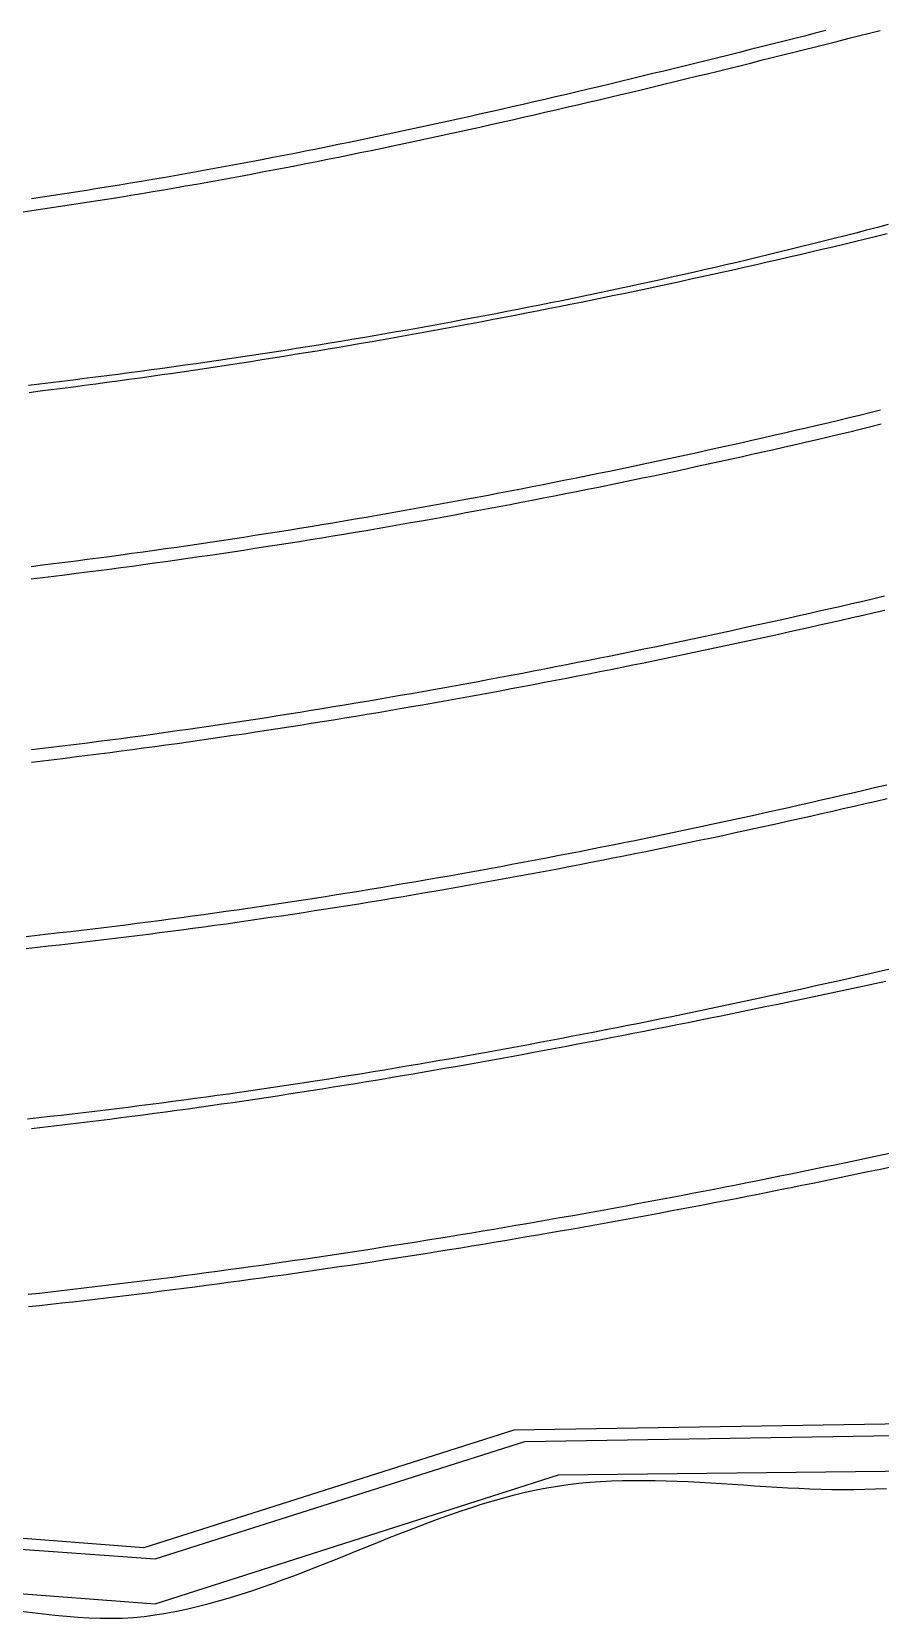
# Model space of a CAD drawing. Header units: metres. Extents: x 37 to 1169, y 29 to 746.
# Drawn here: x 717 to 792.7, y 130 to 271.6 of the extents above; entities that cross this region are included whole.
import ezdxf

# ---------------------------------------------------------------- set-up
doc = ezdxf.new("R2010")
doc.units = ezdxf.units.M

msp = doc.modelspace()

# ---------------------------------------------------------------- linework, layer by layer
for p, q in [((783.043, 270.4466), (782.0784, 270.2045)), ((784.0075, 270.6892), (783.043, 270.4466)), ((784.972, 270.9324), (784.0075, 270.6892)), ((785.9365, 271.1761), (784.972, 270.9324)), ((786.901, 271.4203), (785.9365, 271.1761)), ((787.8655, 271.665), (786.901, 271.4203)), ((786.9145, 270.2186), (787.8789, 270.4616)), ((787.8789, 270.4616), (788.8432, 270.7051)), ((788.8432, 270.7051), (789.8075, 270.9491)), ((789.8075, 270.9491), (790.7719, 271.1934)), ((790.7719, 271.1934), (791.7362, 271.4382)), ((791.7362, 271.4382), (792.7006, 271.6833)), ((777.2544, 269.0039), (776.2894, 268.7658)), ((778.2194, 269.2426), (777.2544, 269.0039)), ((779.1842, 269.4821), (778.2194, 269.2426)), ((780.149, 269.7223), (779.1842, 269.4821)), ((781.1137, 269.9631), (780.149, 269.7223)), ((782.0784, 270.2045), (781.1137, 269.9631)), ((781.1281, 268.772), (782.0926, 269.0116)), ((782.0926, 269.0116), (783.057, 269.2518)), ((783.057, 269.2518), (784.0215, 269.4927)), ((784.0215, 269.4927), (784.9858, 269.7341)), ((784.9858, 269.7341), (785.9502, 269.9761)), ((785.9502, 269.9761), (786.9145, 270.2186)), ((771.4628, 267.5875), (770.4971, 267.3544)), ((772.4284, 267.8215), (771.4628, 267.5875)), ((773.3938, 268.0564), (772.4284, 267.8215)), ((774.3591, 268.292), (773.3938, 268.0564)), ((775.3243, 268.5285), (774.3591, 268.292)), ((776.2894, 268.7658), (775.3243, 268.5285)), ((775.3397, 267.3488), (776.3046, 267.5841)), ((776.3046, 267.5841), (777.2695, 267.8202)), ((777.2695, 267.8202), (778.2342, 268.0571)), ((778.2342, 268.0571), (779.1989, 268.2947)), ((779.1989, 268.2947), (780.1635, 268.533)), ((780.1635, 268.533), (781.1281, 268.772)), ((765.6666, 266.2033), (764.7, 265.9761)), ((766.633, 266.4315), (765.6666, 266.2033)), ((767.5993, 266.6608), (766.633, 266.4315)), ((768.5654, 266.891), (767.5993, 266.6608)), ((769.5313, 267.1223), (768.5654, 266.891)), ((770.4971, 267.3544), (769.5313, 267.1223)), ((769.5478, 265.9547), (770.5134, 266.1848)), ((770.5134, 266.1848), (771.4789, 266.4158)), ((771.4789, 266.4158), (772.4443, 266.6478)), ((772.4443, 266.6478), (773.4095, 266.8806)), ((773.4095, 266.8806), (774.3747, 267.1143)), ((774.3747, 267.1143), (775.3397, 267.3488)), ((759.8641, 264.8566), (758.8963, 264.6363)), ((760.8317, 265.0782), (759.8641, 264.8566)), ((761.799, 265.301), (760.8317, 265.0782)), ((762.7662, 265.5249), (761.799, 265.301)), ((763.7332, 265.7499), (762.7662, 265.5249)), ((764.7, 265.9761), (763.7332, 265.7499)), ((763.7508, 264.595), (764.7173, 264.819)), ((764.7173, 264.819), (765.6838, 265.0441)), ((765.6838, 265.0441), (766.65, 265.2702)), ((766.65, 265.2702), (767.6161, 265.4973)), ((767.6161, 265.4973), (768.582, 265.7255)), ((768.582, 265.7255), (769.5478, 265.9547)), ((753.0847, 263.3407), (752.1152, 263.1295)), ((754.0539, 263.5533), (753.0847, 263.3407)), ((755.0229, 263.7673), (754.0539, 263.5533)), ((755.9916, 263.9826), (755.0229, 263.7673)), ((756.9601, 264.1992), (755.9916, 263.9826)), ((757.9283, 264.4171), (756.9601, 264.1992)), ((756.9789, 263.0596), (757.947, 263.2753)), ((758.8963, 264.6363), (757.9283, 264.4171)), ((757.947, 263.2753), (758.9148, 263.4922)), ((758.9148, 263.4922), (759.8824, 263.7104)), ((759.8824, 263.7104), (760.8498, 263.9298)), ((760.8498, 263.9298), (761.817, 264.1504)), ((761.817, 264.1504), (762.784, 264.3721)), ((762.784, 264.3721), (763.7508, 264.595)), ((746.2923, 261.8927), (745.3207, 261.6919)), ((747.2635, 262.0951), (746.2923, 261.8927)), ((748.2344, 262.299), (747.2635, 262.0951)), ((749.205, 262.5044), (748.2344, 262.299)), ((750.1754, 262.7113), (749.205, 262.5044)), ((751.1454, 262.9197), (750.1754, 262.7113)), ((752.1152, 263.1295), (751.1454, 262.9197)), ((751.1653, 261.7934), (752.1349, 262.001)), ((752.1349, 262.001), (753.1042, 262.21)), ((753.1042, 262.21), (754.0733, 262.4204)), ((754.0733, 262.4204), (755.0421, 262.6321)), ((755.0421, 262.6321), (756.0106, 262.8452)), ((756.0106, 262.8452), (756.9789, 263.0596)), ((739.4844, 260.5215), (738.5105, 260.3324)), ((740.458, 260.7123), (739.4844, 260.5215)), ((741.4312, 260.9049), (740.458, 260.7123)), ((742.4041, 261.0992), (741.4312, 260.9049)), ((743.3767, 261.2951), (742.4041, 261.0992)), ((744.3489, 261.4927), (743.3767, 261.2951)), ((745.3207, 261.6919), (744.3489, 261.4927)), ((744.3698, 260.3821), (745.3415, 260.5791)), ((745.3415, 260.5791), (746.3129, 260.7776)), ((746.3129, 260.7776), (747.284, 260.9778)), ((747.284, 260.9778), (748.2548, 261.1794)), ((748.2548, 261.1794), (749.2252, 261.3826)), ((749.2252, 261.3826), (750.1954, 261.5873)), ((750.1954, 261.5873), (751.1653, 261.7934)), ((731.682, 259.0599), (730.7048, 258.8858)), ((732.6587, 259.2361), (731.682, 259.0599)), ((733.635, 259.4141), (732.6587, 259.2361)), ((734.6109, 259.594), (733.635, 259.4141)), ((735.5864, 259.7759), (734.6109, 259.594)), ((736.5614, 259.9596), (735.5864, 259.7759)), ((737.5361, 260.1451), (736.5614, 259.9596)), ((736.5832, 258.8667), (737.5578, 259.05)), ((738.5105, 260.3324), (737.5361, 260.1451)), ((737.5578, 259.05), (738.5321, 259.2351)), ((738.5321, 259.2351), (739.5059, 259.422)), ((739.5059, 259.422), (740.4794, 259.6107)), ((740.4794, 259.6107), (741.4525, 259.801)), ((741.4525, 259.801), (742.4253, 259.993)), ((742.4253, 259.993), (743.3977, 260.1868)), ((743.3977, 260.1868), (744.3698, 260.3821)), ((723.8525, 257.7238), (722.8717, 257.5662)), ((724.8328, 257.8835), (723.8525, 257.7238)), ((725.8126, 258.0453), (724.8328, 257.8835)), ((726.792, 258.2093), (725.8126, 258.0453)), ((727.7709, 258.3753), (726.792, 258.2093)), ((728.7493, 258.5435), (727.7709, 258.3753)), ((729.7273, 258.7136), (728.7493, 258.5435)), ((728.7715, 257.4678), (729.7495, 257.6359)), ((730.7048, 258.8858), (729.7273, 258.7136)), ((729.7495, 257.6359), (730.727, 257.8059)), ((730.727, 257.8059), (731.7041, 257.9779)), ((731.7041, 257.9779), (732.6807, 258.1519)), ((732.6807, 258.1519), (733.657, 258.3278)), ((733.657, 258.3278), (734.6328, 258.5056)), ((734.6328, 258.5056), (735.6082, 258.6852)), ((735.6082, 258.6852), (736.5832, 258.8667)), ((717.9605, 256.8119), (716.9767, 256.6679)), ((718.9437, 256.9582), (717.9605, 256.8119)), ((719.9265, 257.1068), (718.9437, 256.9582)), ((720.9087, 257.2577), (719.9265, 257.1068)), ((719.9485, 256.0494), (720.9308, 256.1984)), ((721.8905, 257.4109), (720.9087, 257.2577)), ((720.9308, 256.1984), (721.9126, 256.3495)), ((722.8717, 257.5662), (721.8905, 257.4109)), ((721.9126, 256.3495), (722.8939, 256.5029)), ((722.8939, 256.5029), (723.8747, 256.6584)), ((723.8747, 256.6584), (724.855, 256.8161)), ((724.855, 256.8161), (725.8349, 256.9759)), ((725.8349, 256.9759), (726.8142, 257.1378)), ((726.8142, 257.1378), (727.7931, 257.3018)), ((727.7931, 257.3018), (728.7715, 257.4678)), ((716.0141, 255.4765), (716.9985, 255.6163)), ((716.9985, 255.6163), (717.9824, 255.7584)), ((717.9824, 255.7584), (718.9657, 255.9028)), ((718.9657, 255.9028), (719.9485, 256.0494)), ((789.5694, 253.3582), (788.607, 253.1131)), ((790.531, 253.6051), (789.5694, 253.3582)), ((791.4917, 253.8538), (790.531, 253.6051)), ((792.4516, 254.1044), (791.4917, 253.8538)), ((792.3604, 253.314), (793.3317, 253.5502)), ((793.4105, 254.3567), (792.4516, 254.1044)), ((784.7489, 252.1508), (783.7824, 251.9147)), ((785.7147, 252.3887), (784.7489, 252.1508)), ((785.5527, 251.698), (786.5261, 251.9248)), ((786.6796, 252.6283), (785.7147, 252.3887)), ((786.5261, 251.9248), (787.4992, 252.153)), ((787.6437, 252.8698), (786.6796, 252.6283)), ((787.4992, 252.153), (788.4721, 252.3825)), ((788.607, 253.1131), (787.6437, 252.8698)), ((788.4721, 252.3825), (789.4446, 252.6134)), ((789.4446, 252.6134), (790.4168, 252.8456)), ((790.4168, 252.8456), (791.3887, 253.0791)), ((791.3887, 253.0791), (792.3604, 253.314)), ((777.9667, 250.5361), (776.9948, 250.3127)), ((778.9379, 250.7614), (777.9667, 250.5361)), ((779.9083, 250.9885), (778.9379, 250.7614)), ((779.706, 250.3655), (780.6812, 250.5841)), ((780.878, 251.2173), (779.9083, 250.9885)), ((780.6812, 250.5841), (781.6561, 250.8042)), ((781.8469, 251.448), (780.878, 251.2173)), ((781.6561, 250.8042), (782.6307, 251.0256)), ((782.815, 251.6805), (781.8469, 251.448)), ((782.6307, 251.0256), (783.605, 251.2484)), ((783.7824, 251.9147), (782.815, 251.6805)), ((783.605, 251.2484), (784.579, 251.4725)), ((784.579, 251.4725), (785.5527, 251.698)), ((772.1245, 249.2221), (771.1484, 249.0094)), ((773.1, 249.4367), (772.1245, 249.2221)), ((774.0747, 249.653), (773.1, 249.4367)), ((773.849, 249.0824), (774.8259, 249.2927)), ((775.0488, 249.8711), (774.0747, 249.653)), ((774.8259, 249.2927), (775.8025, 249.5045)), ((776.0222, 250.091), (775.0488, 249.8711)), ((775.8025, 249.5045), (776.7788, 249.7177)), ((776.9948, 250.3127), (776.0222, 250.091)), ((776.7788, 249.7177), (777.7548, 249.9322)), ((777.7548, 249.9322), (778.7305, 250.1482)), ((778.7305, 250.1482), (779.706, 250.3655)), ((765.2779, 247.7703), (764.2973, 247.57)), ((766.2579, 247.9724), (765.2779, 247.7703)), ((767.2373, 248.1762), (766.2579, 247.9724)), ((767.0032, 247.6489), (767.982, 247.8495)), ((768.216, 248.3818), (767.2373, 248.1762)), ((767.982, 247.8495), (768.9605, 248.0514)), ((769.1941, 248.5892), (768.216, 248.3818)), ((768.9605, 248.0514), (769.9388, 248.2548)), ((770.1716, 248.7984), (769.1941, 248.5892)), ((769.9388, 248.2548), (770.9167, 248.4596)), ((771.1484, 249.0094), (770.1716, 248.7984)), ((770.9167, 248.4596), (771.8944, 248.6658)), ((771.8944, 248.6658), (772.8719, 248.8734)), ((772.8719, 248.8734), (773.849, 249.0824)), ((758.4013, 246.4055), (757.4167, 246.2176)), ((759.3854, 246.5951), (758.4013, 246.4055)), ((759.1633, 246.0962), (760.1442, 246.2852)), ((760.3689, 246.7866), (759.3854, 246.5951)), ((760.1442, 246.2852), (761.1249, 246.4757)), ((761.3519, 246.9798), (760.3689, 246.7866)), ((761.1249, 246.4757), (762.1053, 246.6677)), ((762.3343, 247.1748), (761.3519, 246.9798)), ((762.1053, 246.6677), (763.0854, 246.8611)), ((763.3161, 247.3715), (762.3343, 247.1748)), ((763.0854, 246.8611), (764.0652, 247.0559)), ((764.2973, 247.57), (763.3161, 247.3715)), ((764.0652, 247.0559), (765.0448, 247.2521)), ((765.0448, 247.2521), (766.0242, 247.4498)), ((766.0242, 247.4498), (767.0032, 247.6489)), ((750.5099, 244.9515), (749.5213, 244.7777)), ((751.4981, 245.1271), (750.5099, 244.9515)), ((752.4858, 245.3045), (751.4981, 245.1271)), ((752.2899, 244.8137), (753.2726, 244.9925)), ((753.473, 245.4836), (752.4858, 245.3045)), ((753.2726, 244.9925), (754.255, 245.1728)), ((754.4597, 245.6644), (753.473, 245.4836)), ((754.255, 245.1728), (755.2372, 245.3545)), ((755.4459, 245.847), (754.4597, 245.6644)), ((755.2372, 245.3545), (756.2191, 245.5377)), ((756.4316, 246.0314), (755.4459, 245.847)), ((756.2191, 245.5377), (757.2008, 245.7224)), ((757.4167, 246.2176), (756.4316, 246.0314)), ((757.2008, 245.7224), (758.1822, 245.9086)), ((758.1822, 245.9086), (759.1633, 246.0962)), ((741.5967, 243.45), (740.6043, 243.2919)), ((742.5887, 243.6099), (741.5967, 243.45)), ((743.5803, 243.7715), (742.5887, 243.6099)), ((743.4349, 243.2714), (744.4198, 243.4368)), ((744.5715, 243.9348), (743.5803, 243.7715)), ((744.4198, 243.4368), (745.4044, 243.6037)), ((745.5623, 244.0999), (744.5715, 243.9348)), ((745.4044, 243.6037), (746.3888, 243.772)), ((746.5527, 244.2667), (745.5623, 244.0999)), ((746.3888, 243.772), (747.3729, 243.9419)), ((747.5427, 244.4353), (746.5527, 244.2667)), ((747.3729, 243.9419), (748.3568, 244.1133)), ((748.5322, 244.6056), (747.5427, 244.4353)), ((748.3568, 244.1133), (749.3404, 244.2862)), ((749.5213, 244.7777), (748.5322, 244.6056)), ((749.3404, 244.2862), (750.3239, 244.4605)), ((750.3239, 244.4605), (751.307, 244.6364)), ((751.307, 244.6364), (752.2899, 244.8137)), ((732.6526, 242.0895), (731.6572, 241.947)), ((733.6477, 242.2337), (732.6526, 242.0895)), ((734.6425, 242.3797), (733.6477, 242.2337)), ((735.6369, 242.5274), (734.6425, 242.3797)), ((735.5478, 242.0034), (736.5345, 242.1565)), ((736.6311, 242.6768), (735.6369, 242.5274)), ((736.5345, 242.1565), (737.5209, 242.3112)), ((737.6249, 242.828), (736.6311, 242.6768)), ((737.5209, 242.3112), (738.5072, 242.4674)), ((738.6184, 242.9809), (737.6249, 242.828)), ((738.5072, 242.4674), (739.4932, 242.6252)), ((739.6115, 243.1355), (738.6184, 242.9809)), ((739.4932, 242.6252), (740.479, 242.7845)), ((740.6043, 243.2919), (739.6115, 243.1355)), ((740.479, 242.7845), (741.4645, 242.9453)), ((741.4645, 242.9453), (742.4498, 243.1076)), ((742.4498, 243.1076), (743.4349, 243.2714)), ((721.6894, 240.6167), (720.6914, 240.4931)), ((722.6872, 240.742), (721.6894, 240.6167)), ((723.6848, 240.869), (722.6872, 240.742)), ((724.6822, 240.9977), (723.6848, 240.869)), ((725.6793, 241.1282), (724.6822, 240.9977)), ((725.6688, 240.5574), (726.6577, 240.6949)), ((726.6763, 241.2603), (725.6793, 241.1282)), ((726.6577, 240.6949), (727.6463, 240.8341)), ((727.673, 241.3942), (726.6763, 241.2603)), ((727.6463, 240.8341), (728.6348, 240.9748)), ((728.6694, 241.5298), (727.673, 241.3942)), ((728.6348, 240.9748), (729.623, 241.117)), ((729.6656, 241.6672), (728.6694, 241.5298)), ((729.623, 241.117), (730.611, 241.2609)), ((730.6616, 241.8062), (729.6656, 241.6672)), ((730.611, 241.2609), (731.5988, 241.4062)), ((731.6572, 241.947), (730.6616, 241.8062)), ((731.5988, 241.4062), (732.5864, 241.5532)), ((732.5864, 241.5532), (733.5737, 241.7017)), ((733.5737, 241.7017), (734.5609, 241.8518)), ((734.5609, 241.8518), (735.5478, 242.0034)), ((717.6965, 240.1326), (716.6979, 240.0158)), ((716.7598, 239.3911), (717.7505, 239.5143)), ((718.695, 240.251), (717.6965, 240.1326)), ((717.7505, 239.5143), (718.741, 239.6391)), ((719.6933, 240.3712), (718.695, 240.251)), ((718.741, 239.6391), (719.7313, 239.7655)), ((720.6914, 240.4931), (719.6933, 240.3712)), ((719.7313, 239.7655), (720.7214, 239.8935)), ((720.7214, 239.8935), (721.7113, 240.0231)), ((721.7113, 240.0231), (722.701, 240.1543)), ((722.701, 240.1543), (723.6905, 240.2871)), ((723.6905, 240.2871), (724.6797, 240.4214)), ((724.6797, 240.4214), (725.6688, 240.5574)), ((792.7172, 237.8167), (791.7845, 237.5735)), ((787.0637, 236.4279), (786.0945, 236.2016)), ((788.0322, 236.6554), (787.0637, 236.4279)), ((789, 236.8842), (788.0322, 236.6554)), ((789.9258, 237.107), (789, 236.8842)), ((790.854, 237.3369), (789.9258, 237.107)), ((791.7845, 237.5735), (790.854, 237.3369)), ((791.854, 236.3369), (792.7845, 236.5735)), ((781.2382, 235.0886), (780.2649, 234.8697)), ((782.2108, 235.3087), (781.2382, 235.0886)), ((783.1828, 235.53), (782.2108, 235.3087)), ((784.1541, 235.7526), (783.1828, 235.53)), ((785.1246, 235.9765), (784.1541, 235.7526)), ((786.0945, 236.2016), (785.1246, 235.9765)), ((785.1503, 234.7521), (786.1215, 234.976)), ((786.1215, 234.976), (787.0921, 235.2011)), ((787.0921, 235.2011), (788.0621, 235.4275)), ((788.0621, 235.4275), (789.0314, 235.6552)), ((789.0314, 235.6552), (790, 235.8842)), ((790, 235.8842), (790.9258, 236.107)), ((790.9258, 236.107), (791.854, 236.3369)), ((774.4116, 233.5837), (773.4339, 233.3739)), ((775.3888, 233.7948), (774.4116, 233.5837)), ((776.3653, 234.0072), (775.3888, 233.7948)), ((777.3411, 234.2209), (776.3653, 234.0072)), ((778.3164, 234.4359), (777.3411, 234.2209)), ((779.291, 234.6522), (778.3164, 234.4359)), ((780.2649, 234.8697), (779.291, 234.6522)), ((779.3092, 233.4358), (780.2843, 233.6519)), ((780.2843, 233.6519), (781.2587, 233.8694)), ((781.2587, 233.8694), (782.2326, 234.0881)), ((782.2326, 234.0881), (783.2058, 234.3081)), ((783.2058, 234.3081), (784.1783, 234.5295)), ((784.1783, 234.5295), (785.1503, 234.7521)), ((767.5552, 232.1434), (766.5735, 231.9431)), ((768.5365, 232.3451), (767.5552, 232.1434)), ((769.5171, 232.5482), (768.5365, 232.3451)), ((770.4972, 232.7526), (769.5171, 232.5482)), ((771.4767, 232.9584), (770.4972, 232.7526)), ((772.4556, 233.1655), (771.4767, 232.9584)), ((773.4339, 233.3739), (772.4556, 233.1655)), ((772.4671, 231.9602), (773.4462, 232.167)), ((773.4462, 232.167), (774.4249, 232.3751)), ((774.4249, 232.3751), (775.4029, 232.5846)), ((775.4029, 232.5846), (776.3804, 232.7954)), ((776.3804, 232.7954), (777.3572, 233.0075)), ((777.3572, 233.0075), (778.3335, 233.221)), ((778.3335, 233.221), (779.3092, 233.4358)), ((760.6717, 230.7703), (759.6863, 230.5798)), ((761.6566, 230.9623), (760.6717, 230.7703)), ((762.641, 231.1556), (761.6566, 230.9623)), ((763.6249, 231.3504), (762.641, 231.1556)), ((764.6083, 231.5466), (763.6249, 231.3504)), ((765.5912, 231.7441), (764.6083, 231.5466)), ((766.5735, 231.9431), (765.5912, 231.7441)), ((765.5976, 230.5515), (766.5805, 230.7485)), ((766.5805, 230.7485), (767.563, 230.947)), ((767.563, 230.947), (768.5448, 231.1469)), ((768.5448, 231.1469), (769.5262, 231.3481)), ((769.5262, 231.3481), (770.507, 231.5508)), ((770.507, 231.5508), (771.4873, 231.7548)), ((771.4873, 231.7548), (772.4671, 231.9602)), ((752.775, 229.2866), (751.7859, 229.1077)), ((753.7637, 229.467), (752.775, 229.2866)), ((754.7519, 229.6488), (753.7637, 229.467)), ((755.7397, 229.8321), (754.7519, 229.6488)), ((756.7271, 230.0168), (755.7397, 229.8321)), ((757.714, 230.203), (756.7271, 230.0168)), ((758.7004, 230.3907), (757.714, 230.203)), ((759.6863, 230.5798), (758.7004, 230.3907)), ((758.7034, 229.2119), (759.6897, 229.399)), ((759.6897, 229.399), (760.6755, 229.5875)), ((760.6755, 229.5875), (761.6609, 229.7774)), ((761.6609, 229.7774), (762.6458, 229.9688)), ((762.6458, 229.9688), (763.6303, 230.1616)), ((763.6303, 230.1616), (764.6142, 230.3558)), ((764.6142, 230.3558), (765.5976, 230.5515)), ((744.8504, 227.8979), (743.8581, 227.7312)), ((745.8424, 228.0662), (744.8504, 227.8979)), ((746.834, 228.236), (745.8424, 228.0662)), ((747.8251, 228.4073), (746.834, 228.236)), ((748.8159, 228.5801), (747.8251, 228.4073)), ((749.8063, 228.7545), (748.8159, 228.5801)), ((750.7963, 228.9304), (749.8063, 228.7545)), ((751.7859, 229.1077), (750.7963, 228.9304)), ((750.797, 227.7688), (751.7868, 227.9439)), ((751.7868, 227.9439), (752.7761, 228.1206)), ((752.7761, 228.1206), (753.7651, 228.2988)), ((753.7651, 228.2988), (754.7536, 228.4785)), ((754.7536, 228.4785), (755.7417, 228.6596)), ((755.7417, 228.6596), (756.7294, 228.8423)), ((756.7294, 228.8423), (757.7166, 229.0264)), ((757.7166, 229.0264), (758.7034, 229.2119)), ((735.907, 226.454), (734.9116, 226.3016)), ((736.902, 226.6081), (735.907, 226.454)), ((737.8967, 226.7638), (736.902, 226.6081)), ((738.8911, 226.9211), (737.8967, 226.7638)), ((739.8852, 227.0799), (738.8911, 226.9211)), ((740.8789, 227.2404), (739.8852, 227.0799)), ((741.8723, 227.4024), (740.8789, 227.2404)), ((742.8654, 227.566), (741.8723, 227.4024)), ((742.8653, 226.4225), (743.858, 226.5854)), ((743.8581, 227.7312), (742.8654, 227.566)), ((743.858, 226.5854), (744.8504, 226.7498)), ((744.8504, 226.7498), (745.8424, 226.9158)), ((745.8424, 226.9158), (746.8341, 227.0833)), ((746.8341, 227.0833), (747.8254, 227.2524)), ((747.8254, 227.2524), (748.8163, 227.423)), ((748.8163, 227.423), (749.8069, 227.5951)), ((749.8069, 227.5951), (750.797, 227.7688)), ((726.9391, 225.1408), (725.9414, 225.0032)), ((727.9365, 225.2801), (726.9391, 225.1408)), ((728.9337, 225.421), (727.9365, 225.2801)), ((729.9307, 225.5637), (728.9337, 225.421)), ((730.9274, 225.708), (729.9307, 225.5637)), ((731.9239, 225.8539), (730.9274, 225.708)), ((732.9201, 226.0015), (731.9239, 225.8539)), ((733.916, 226.1507), (732.9201, 226.0015)), ((734.9116, 226.3016), (733.916, 226.1507)), ((733.9163, 225.0281), (734.9119, 225.1766)), ((734.9119, 225.1766), (735.9071, 225.3267)), ((735.9071, 225.3267), (736.902, 225.4785)), ((736.902, 225.4785), (737.8967, 225.6318)), ((737.8967, 225.6318), (738.891, 225.7868)), ((738.891, 225.7868), (739.8851, 225.9433)), ((739.8851, 225.9433), (740.8788, 226.1015)), ((740.8788, 226.1015), (741.8722, 226.2612)), ((741.8722, 226.2612), (742.8653, 226.4225)), ((717.9525, 223.9637), (716.9531, 223.8416)), ((718.9517, 224.0876), (717.9525, 223.9637)), ((719.9508, 224.2133), (718.9517, 224.0876)), ((720.9497, 224.3406), (719.9508, 224.2133)), ((721.9485, 224.4697), (720.9497, 224.3406)), ((722.947, 224.6005), (721.9485, 224.4697)), ((723.9453, 224.733), (722.947, 224.6005)), ((722.9492, 223.5035), (723.9473, 223.6337)), ((724.9435, 224.8673), (723.9453, 224.733)), ((723.9473, 223.6337), (724.9453, 223.7656)), ((725.9414, 225.0032), (724.9435, 224.8673)), ((724.9453, 223.7656), (725.943, 223.8992)), ((725.943, 223.8992), (726.9405, 224.0345)), ((726.9405, 224.0345), (727.9378, 224.1715)), ((727.9378, 224.1715), (728.9348, 224.3101)), ((728.9348, 224.3101), (729.9316, 224.4504)), ((729.9316, 224.4504), (730.9282, 224.5924)), ((730.9282, 224.5924), (731.9245, 224.736)), ((731.9245, 224.736), (732.9206, 224.8812)), ((732.9206, 224.8812), (733.9163, 225.0281)), ((716.9567, 222.7582), (717.9558, 222.8781)), ((717.9558, 222.8781), (718.9549, 222.9998)), ((718.9549, 222.9998), (719.9537, 223.1231)), ((719.9537, 223.1231), (720.9524, 223.2482)), ((720.9524, 223.2482), (721.9509, 223.375)), ((721.9509, 223.375), (722.9492, 223.5035)), ((792.1241, 220.9743), (791.1534, 220.7492)), ((793.0941, 221.2003), (792.1241, 220.9743)), ((785.3159, 219.4204), (784.3407, 219.2026)), ((786.2904, 219.6393), (785.3159, 219.4204)), ((787.2643, 219.8592), (786.2904, 219.6393)), ((788.2375, 220.0802), (787.2643, 219.8592)), ((789.2101, 220.3022), (788.2375, 220.0802)), ((790.1821, 220.5252), (789.2101, 220.3022)), ((791.1534, 220.7492), (790.1821, 220.5252)), ((790.2048, 219.3016), (791.1774, 219.5246)), ((791.1774, 219.5246), (792.1494, 219.7487)), ((792.1494, 219.7487), (793.1208, 219.9737)), ((779.456, 218.13), (778.4774, 217.9188)), ((780.4342, 218.3423), (779.456, 218.13)), ((781.4117, 218.5557), (780.4342, 218.3423)), ((782.3886, 218.7703), (781.4117, 218.5557)), ((783.365, 218.9859), (782.3886, 218.7703)), ((784.3407, 219.2026), (783.365, 218.9859)), ((783.3797, 217.7709), (784.3564, 217.9863)), ((784.3564, 217.9863), (785.3326, 218.2028)), ((785.3326, 218.2028), (786.3082, 218.4204)), ((786.3082, 218.4204), (787.2833, 218.6391)), ((787.2833, 218.6391), (788.2577, 218.8589)), ((788.2577, 218.8589), (789.2315, 219.0797)), ((789.2315, 219.0797), (790.2048, 219.3016)), ((772.5936, 216.6761), (771.6111, 216.4731)), ((773.5755, 216.8803), (772.5936, 216.6761)), ((774.557, 217.0856), (773.5755, 216.8803)), ((775.5379, 217.2922), (774.557, 217.0856)), ((776.5183, 217.4999), (775.5379, 217.2922)), ((777.4981, 217.7088), (776.5183, 217.4999)), ((778.4774, 217.9188), (777.4981, 217.7088)), ((777.5075, 216.5028), (778.4875, 216.7112)), ((778.4875, 216.7112), (779.4671, 216.9208)), ((779.4671, 216.9208), (780.446, 217.1316)), ((780.446, 217.1316), (781.4245, 217.3436)), ((781.4245, 217.3436), (782.4024, 217.5567)), ((782.4024, 217.5567), (783.3797, 217.7709)), ((765.7054, 215.2813), (764.7195, 215.0871)), ((766.6909, 215.4768), (765.7054, 215.2813)), ((767.6759, 215.6736), (766.6909, 215.4768)), ((768.6605, 215.8716), (767.6759, 215.6736)), ((769.6445, 216.0709), (768.6605, 215.8716)), ((770.628, 216.2714), (769.6445, 216.0709)), ((771.6111, 216.4731), (770.628, 216.2714)), ((770.6329, 215.0774), (771.6164, 215.2773)), ((771.6164, 215.2773), (772.5995, 215.4785)), ((772.5995, 215.4785), (773.5821, 215.6809)), ((773.5821, 215.6809), (774.5642, 215.8846)), ((774.5642, 215.8846), (775.5458, 216.0894)), ((775.5458, 216.0894), (776.5269, 216.2955)), ((776.5269, 216.2955), (777.5075, 216.5028)), ((757.8051, 213.7645), (756.8156, 213.581)), ((758.7941, 213.9495), (757.8051, 213.7645)), ((759.7828, 214.1357), (758.7941, 213.9495)), ((760.771, 214.3234), (759.7828, 214.1357)), ((761.7588, 214.5123), (760.771, 214.3234)), ((762.7461, 214.7026), (761.7588, 214.5123)), ((763.733, 214.8942), (762.7461, 214.7026)), ((762.7476, 213.5242), (763.7348, 213.7137)), ((764.7195, 215.0871), (763.733, 214.8942)), ((763.7348, 213.7137), (764.7216, 213.9046)), ((764.7216, 213.9046), (765.708, 214.0969)), ((765.708, 214.0969), (766.6939, 214.2904)), ((766.6939, 214.2904), (767.6793, 214.4852)), ((767.6793, 214.4852), (768.6643, 214.6814)), ((768.6643, 214.6814), (769.6488, 214.8788)), ((769.6488, 214.8788), (770.6329, 215.0774)), ((749.8782, 212.3355), (748.8856, 212.1633)), ((750.8703, 212.5091), (749.8782, 212.3355)), ((751.8622, 212.6842), (750.8703, 212.5091)), ((752.8536, 212.8607), (751.8622, 212.6842)), ((753.8447, 213.0387), (752.8536, 212.8607)), ((754.8354, 213.2181), (753.8447, 213.0387)), ((755.8257, 213.3988), (754.8354, 213.2181)), ((755.8256, 212.2352), (756.8157, 212.4152)), ((756.8156, 213.581), (755.8257, 213.3988)), ((756.8157, 212.4152), (757.8053, 212.5966)), ((757.8053, 212.5966), (758.7946, 212.7793)), ((758.7946, 212.7793), (759.7835, 212.9635)), ((759.7835, 212.9635), (760.7719, 213.149)), ((760.7719, 213.149), (761.76, 213.3359)), ((761.76, 213.3359), (762.7476, 213.5242)), ((741.9284, 210.9997), (740.9333, 210.8395)), ((742.9233, 211.1614), (741.9284, 210.9997)), ((743.9178, 211.3246), (742.9233, 211.1614)), ((744.912, 211.4893), (743.9178, 211.3246)), ((745.9059, 211.6556), (744.912, 211.4893)), ((746.8995, 211.8233), (745.9059, 211.6556)), ((747.8927, 211.9926), (746.8995, 211.8233)), ((747.8922, 210.8468), (748.8851, 211.0152)), ((748.8856, 212.1633), (747.8927, 211.9926)), ((748.8851, 211.0152), (749.8777, 211.1852)), ((749.8777, 211.1852), (750.8699, 211.3565)), ((750.8699, 211.3565), (751.8617, 211.5294)), ((751.8617, 211.5294), (752.8533, 211.7037)), ((752.8533, 211.7037), (753.8444, 211.8794)), ((753.8444, 211.8794), (754.8352, 212.0566)), ((754.8352, 212.0566), (755.8256, 212.2352)), ((731.9649, 209.4696), (730.9672, 209.3256)), ((732.9624, 209.6154), (731.9649, 209.4696)), ((733.9596, 209.7628), (732.9624, 209.6154)), ((734.9567, 209.9118), (733.9596, 209.7628)), ((735.9534, 210.0624), (734.9567, 209.9118)), ((736.9499, 210.2147), (735.9534, 210.0624)), ((737.9462, 210.3685), (736.9499, 210.2147)), ((738.9422, 210.5239), (737.9462, 210.3685)), ((739.9379, 210.681), (738.9422, 210.5239)), ((738.9425, 209.3991), (739.9381, 209.5538)), ((740.9333, 210.8395), (739.9379, 210.681)), ((739.9381, 209.5538), (740.9334, 209.71)), ((740.9334, 209.71), (741.9284, 209.8678)), ((741.9284, 209.8678), (742.9231, 210.0272)), ((742.9231, 210.0272), (743.9176, 210.1881)), ((743.9176, 210.1881), (744.9117, 210.3505)), ((744.9117, 210.3505), (745.9055, 210.5144)), ((745.9055, 210.5144), (746.899, 210.6799)), ((746.899, 210.6799), (747.8922, 210.8468)), ((721.9788, 208.105), (720.9792, 207.9781)), ((722.9782, 208.2337), (721.9788, 208.105)), ((723.9775, 208.3642), (722.9782, 208.2337)), ((724.9766, 208.4964), (723.9775, 208.3642)), ((725.9755, 208.6303), (724.9766, 208.4964)), ((726.9742, 208.766), (725.9755, 208.6303)), ((727.9728, 208.9033), (726.9742, 208.766)), ((728.9711, 209.0424), (727.9728, 208.9033)), ((729.9692, 209.1831), (728.9711, 209.0424)), ((728.9735, 207.941), (729.9714, 208.0794)), ((730.9672, 209.3256), (729.9692, 209.1831)), ((729.9714, 208.0794), (730.9691, 208.2195)), ((730.9691, 208.2195), (731.9666, 208.3613)), ((731.9666, 208.3613), (732.9638, 208.5047)), ((732.9638, 208.5047), (733.9609, 208.6497)), ((733.9609, 208.6497), (734.9577, 208.7964)), ((734.9577, 208.7964), (735.9543, 208.9446)), ((735.9543, 208.9446), (736.9506, 209.0945)), ((736.9506, 209.0945), (737.9467, 209.246)), ((737.9467, 209.246), (738.9425, 209.3991)), ((717.9797, 207.6079), (716.9795, 207.4881)), ((718.9796, 207.7295), (717.9797, 207.6079)), ((717.9849, 206.5317), (718.9846, 206.651)), ((719.9795, 207.8529), (718.9796, 207.7295)), ((718.9846, 206.651), (719.9842, 206.7722)), ((720.9792, 207.9781), (719.9795, 207.8529)), ((719.9842, 206.7722), (720.9836, 206.8951)), ((720.9836, 206.8951), (721.9829, 207.0198)), ((721.9829, 207.0198), (722.9821, 207.1462)), ((722.9821, 207.1462), (723.9811, 207.2744)), ((723.9811, 207.2744), (724.9799, 207.4043)), ((724.9799, 207.4043), (725.9786, 207.5359)), ((725.9786, 207.5359), (726.9771, 207.6693)), ((726.9771, 207.6693), (727.9754, 207.8043)), ((727.9754, 207.8043), (728.9735, 207.941)), ((716.985, 206.4141), (717.9849, 206.5317)), ((791.3511, 203.9034), (790.3756, 203.6755)), ((792.3262, 204.1327), (791.3511, 203.9034)), ((793.301, 204.3632), (792.3262, 204.1327)), ((785.4928, 202.5552), (784.5152, 202.3351)), ((786.47, 202.7766), (785.4928, 202.5552)), ((787.4469, 202.9993), (786.47, 202.7766)), ((788.4235, 203.2234), (787.4469, 202.9993)), ((789.3997, 203.4488), (788.4235, 203.2234)), ((790.3756, 203.6755), (789.3997, 203.4488)), ((789.4082, 202.2576), (790.384, 202.4822)), ((790.384, 202.4822), (791.3595, 202.7081)), ((791.3595, 202.7081), (792.3346, 202.9353)), ((792.3346, 202.9353), (793.3094, 203.1637)), ((778.6429, 201.0429), (777.6631, 200.8324)), ((779.6224, 201.2549), (778.6429, 201.0429)), ((780.6016, 201.4682), (779.6224, 201.2549)), ((781.5805, 201.6829), (780.6016, 201.4682)), ((782.5591, 201.8989), (781.5805, 201.6829)), ((783.5373, 202.1163), (782.5591, 201.8989)), ((784.5152, 202.3351), (783.5373, 202.1163)), ((783.5461, 200.9377), (784.5239, 201.1543)), ((784.5239, 201.1543), (785.5014, 201.3723)), ((785.5014, 201.3723), (786.4786, 201.5917)), ((786.4786, 201.5917), (787.4555, 201.8123)), ((787.4555, 201.8123), (788.432, 202.0343)), ((788.432, 202.0343), (789.4082, 202.2576)), ((771.7781, 199.5988), (770.7962, 199.3983)), ((772.7596, 199.8009), (771.7781, 199.5988)), ((773.7409, 200.0043), (772.7596, 199.8009)), ((774.7219, 200.2092), (773.7409, 200.0043)), ((775.7026, 200.4155), (774.7219, 200.2092)), ((776.683, 200.6233), (775.7026, 200.4155)), ((777.6631, 200.8324), (776.683, 200.6233)), ((776.6925, 199.4596), (777.6725, 199.6666)), ((777.6725, 199.6666), (778.6522, 199.875)), ((778.6522, 199.875), (779.6316, 200.0848)), ((779.6316, 200.0848), (780.6107, 200.2959)), ((780.6107, 200.2959), (781.5894, 200.5085)), ((781.5894, 200.5085), (782.5679, 200.7224)), ((782.5679, 200.7224), (783.5461, 200.9377)), ((764.8996, 198.2256), (763.916, 198.0354)), ((765.883, 198.4174), (764.8996, 198.2256)), ((766.8662, 198.6106), (765.883, 198.4174)), ((767.8491, 198.8053), (766.8662, 198.6106)), ((768.8317, 199.0015), (767.8491, 198.8053)), ((769.8141, 199.1991), (768.8317, 199.0015)), ((770.7962, 199.3983), (769.8141, 199.1991)), ((769.8247, 198.0504), (770.8066, 198.2474)), ((770.8066, 198.2474), (771.7883, 198.4459)), ((771.7883, 198.4459), (772.7697, 198.6457)), ((772.7697, 198.6457), (773.7508, 198.8471)), ((773.7508, 198.8471), (774.7317, 199.0498)), ((774.7317, 199.0498), (775.7122, 199.254)), ((775.7122, 199.254), (776.6925, 199.4596)), ((757.0237, 196.7466), (756.0382, 196.5687)), ((758.009, 196.9261), (757.0237, 196.7466)), ((758.9941, 197.1071), (758.009, 196.9261)), ((759.9789, 197.2897), (758.9941, 197.1071)), ((760.9635, 197.4738), (759.9789, 197.2897)), ((761.9479, 197.6595), (760.9635, 197.4738)), ((762.932, 197.8467), (761.9479, 197.6595)), ((763.916, 198.0354), (762.932, 197.8467)), ((762.9439, 196.713), (763.9277, 196.8995)), ((763.9277, 196.8995), (764.9111, 197.0876)), ((764.9111, 197.0876), (765.8943, 197.2772)), ((765.8943, 197.2772), (766.8773, 197.4683)), ((766.8773, 197.4683), (767.86, 197.6609)), ((767.86, 197.6609), (768.8425, 197.8549)), ((768.8425, 197.8549), (769.8247, 198.0504)), ((749.1341, 195.368), (748.147, 195.203)), ((750.121, 195.5347), (749.1341, 195.368)), ((751.1077, 195.703), (750.121, 195.5347)), ((752.0942, 195.873), (751.1077, 195.703)), ((753.0805, 196.0445), (752.0942, 195.873)), ((754.0666, 196.2177), (753.0805, 196.0445)), ((755.0525, 196.3924), (754.0666, 196.2177)), ((756.0382, 196.5687), (755.0525, 196.3924)), ((755.0661, 195.2756), (756.0516, 195.4498)), ((756.0516, 195.4498), (757.0369, 195.6256)), ((757.0369, 195.6256), (758.0219, 195.803)), ((758.0219, 195.803), (759.0068, 195.9819)), ((759.0068, 195.9819), (759.9914, 196.1623)), ((759.9914, 196.1623), (760.9758, 196.3444)), ((760.9758, 196.3444), (761.96, 196.5279)), ((761.96, 196.5279), (762.9439, 196.713)), ((740.2445, 193.9423), (739.256, 193.7923)), ((741.2329, 194.094), (740.2445, 193.9423)), ((742.2211, 194.2474), (741.2329, 194.094)), ((743.2091, 194.4024), (742.2211, 194.2474)), ((744.197, 194.5592), (743.2091, 194.4024)), ((745.1848, 194.7177), (744.197, 194.5592)), ((746.1724, 194.8778), (745.1848, 194.7177)), ((747.1598, 195.0395), (746.1724, 194.8778)), ((746.1878, 193.7794), (747.175, 193.9392)), ((748.147, 195.203), (747.1598, 195.0395)), ((747.175, 193.9392), (748.1621, 194.1006)), ((748.1621, 194.1006), (749.1489, 194.2636)), ((749.1489, 194.2636), (750.1356, 194.4282)), ((750.1356, 194.4282), (751.1221, 194.5945)), ((751.1221, 194.5945), (752.1084, 194.7624)), ((752.1084, 194.7624), (753.0945, 194.9318)), ((753.0945, 194.9318), (754.0804, 195.1029)), ((754.0804, 195.1029), (755.0661, 195.2756)), ((730.3536, 192.5205), (729.3639, 192.388)), ((731.3432, 192.6547), (730.3536, 192.5205)), ((732.3327, 192.7908), (731.3432, 192.6547)), ((733.3221, 192.9286), (732.3327, 192.7908)), ((734.3114, 193.0682), (733.3221, 192.9286)), ((735.3006, 193.2095), (734.3114, 193.0682)), ((736.2896, 193.3526), (735.3006, 193.2095)), ((737.2785, 193.4974), (736.2896, 193.3526)), ((738.2673, 193.644), (737.2785, 193.4974)), ((737.2957, 192.4168), (738.2843, 192.5615)), ((739.256, 193.7923), (738.2673, 193.644)), ((738.2843, 192.5615), (739.2728, 192.7078)), ((739.2728, 192.7078), (740.2611, 192.8558)), ((740.2611, 192.8558), (741.2493, 193.0056)), ((741.2493, 193.0056), (742.2373, 193.157)), ((742.2373, 193.157), (743.2252, 193.3101)), ((743.2252, 193.3101), (744.2129, 193.4649)), ((744.2129, 193.4649), (745.2004, 193.6213)), ((745.2004, 193.6213), (746.1878, 193.7794)), ((719.462, 191.1633), (718.4714, 191.0511)), ((720.4525, 191.2775), (719.462, 191.1633)), ((721.443, 191.3935), (720.4525, 191.2775)), ((722.4334, 191.5114), (721.443, 191.3935)), ((723.4237, 191.6311), (722.4334, 191.5114)), ((724.4139, 191.7527), (723.4237, 191.6311)), ((725.4041, 191.8761), (724.4139, 191.7527)), ((726.3942, 192.0014), (725.4041, 191.8761)), ((727.3842, 192.1284), (726.3942, 192.0014)), ((726.4129, 190.941), (727.4028, 191.0663)), ((728.3741, 192.2573), (727.3842, 192.1284)), ((727.4028, 191.0663), (728.3926, 191.1934)), ((729.3639, 192.388), (728.3741, 192.2573)), ((728.3926, 191.1934), (729.3823, 191.3223)), ((729.3823, 191.3223), (730.3719, 191.4529)), ((730.3719, 191.4529), (731.3613, 191.5854)), ((731.3613, 191.5854), (732.3507, 191.7196)), ((732.3507, 191.7196), (733.34, 191.8555)), ((733.34, 191.8555), (734.3291, 191.9933)), ((734.3291, 191.9933), (735.3181, 192.1327)), ((735.3181, 192.1327), (736.307, 192.2739)), ((736.307, 192.2739), (737.2957, 192.4168)), ((717.4808, 190.9407), (716.4901, 190.8322)), ((716.5095, 189.7883), (717.5002, 189.8952)), ((718.4714, 191.0511), (717.4808, 190.9407)), ((717.5002, 189.8952), (718.4907, 190.004)), ((718.4907, 190.004), (719.4813, 190.1147)), ((719.4813, 190.1147), (720.4717, 190.2272)), ((720.4717, 190.2272), (721.4621, 190.3416)), ((721.4621, 190.3416), (722.4524, 190.4578)), ((722.4524, 190.4578), (723.4427, 190.5759)), ((723.4427, 190.5759), (724.4328, 190.6958)), ((724.4328, 190.6958), (725.4229, 190.8174)), ((725.4229, 190.8174), (726.4129, 190.941)), ((788.7587, 186.8386), (787.788, 186.6216)), ((789.7287, 187.0565), (788.7587, 186.8386)), ((790.6979, 187.2755), (789.7287, 187.0565)), ((791.6663, 187.4955), (790.6979, 187.2755)), ((792.634, 187.7164), (791.6663, 187.4955)), ((792.2373, 186.6638), (793.2131, 186.8742)), ((793.6008, 187.9383), (792.634, 187.7164)), ((782.9235, 185.5527), (781.9485, 185.3422)), ((783.8978, 185.7643), (782.9235, 185.5527)), ((784.8714, 185.977), (783.8978, 185.7643)), ((785.8444, 186.1908), (784.8714, 185.977)), ((785.3921, 185.2083), (786.3715, 185.4143)), ((786.8166, 186.4057), (785.8444, 186.1908)), ((786.3715, 185.4143), (787.3504, 185.6209)), ((787.788, 186.6216), (786.8166, 186.4057)), ((787.3504, 185.6209), (788.3288, 185.8283)), ((788.3288, 185.8283), (789.3067, 186.0362)), ((789.3067, 186.0362), (790.2841, 186.2448)), ((790.2841, 186.2448), (791.261, 186.454)), ((791.261, 186.454), (792.2373, 186.6638)), ((776.0844, 184.103), (775.1049, 183.9005)), ((777.0634, 184.3066), (776.0844, 184.103)), ((778.0417, 184.5114), (777.0634, 184.3066)), ((779.0193, 184.7174), (778.0417, 184.5114)), ((779.9964, 184.9245), (779.0193, 184.7174)), ((779.5058, 183.9881), (780.488, 184.1895)), ((780.9727, 185.1328), (779.9964, 184.9245)), ((780.488, 184.1895), (781.4698, 184.3917)), ((781.9485, 185.3422), (780.9727, 185.1328)), ((781.4698, 184.3917), (782.4511, 184.5948)), ((782.4511, 184.5948), (783.4319, 184.7986)), ((783.4319, 184.7986), (784.4123, 185.0031)), ((784.4123, 185.0031), (785.3921, 185.2083)), ((769.2153, 182.7119), (768.2318, 182.5183)), ((770.1983, 182.9069), (769.2153, 182.7119)), ((771.1808, 183.1031), (770.1983, 182.9069)), ((772.1626, 183.3006), (771.1808, 183.1031)), ((771.6323, 182.4075), (772.6179, 182.6019)), ((773.144, 183.4993), (772.1626, 183.3006)), ((772.6179, 182.6019), (773.6032, 182.7972)), ((774.1247, 183.6993), (773.144, 183.4993)), ((773.6032, 182.7972), (774.588, 182.9935)), ((775.1049, 183.9005), (774.1247, 183.6993)), ((774.588, 182.9935), (775.5725, 183.1906)), ((775.5725, 183.1906), (776.5565, 183.3887)), ((776.5565, 183.3887), (777.54, 183.5876)), ((777.54, 183.5876), (778.5231, 183.7874)), ((778.5231, 183.7874), (779.5058, 183.9881)), ((761.3328, 181.2), (760.3454, 181.0172)), ((762.3198, 181.3842), (761.3328, 181.2)), ((763.3064, 181.5699), (762.3198, 181.3842)), ((764.2924, 181.7568), (763.3064, 181.5699)), ((765.278, 181.9452), (764.2924, 181.7568)), ((764.7216, 181.0751), (765.7099, 181.2623)), ((766.2631, 182.1349), (765.278, 181.9452)), ((765.7099, 181.2623), (766.698, 181.4506)), ((767.2477, 182.3259), (766.2631, 182.1349)), ((766.698, 181.4506), (767.6856, 181.6399)), ((768.2318, 182.5183), (767.2477, 182.3259)), ((767.6856, 181.6399), (768.6728, 181.8303)), ((768.6728, 181.8303), (769.6597, 182.0217)), ((769.6597, 182.0217), (770.6462, 182.2141)), ((770.6462, 182.2141), (771.6323, 182.4075)), ((753.4215, 179.7778), (752.4309, 179.6067)), ((754.4118, 179.9504), (753.4215, 179.7778)), ((755.4017, 180.1246), (754.4118, 179.9504)), ((756.3913, 180.3002), (755.4017, 180.1246)), ((757.3804, 180.4773), (756.3913, 180.3002)), ((756.8019, 179.6188), (757.793, 179.7967)), ((758.3692, 180.6558), (757.3804, 180.4773)), ((757.793, 179.7967), (758.7838, 179.9758)), ((759.3575, 180.8358), (758.3692, 180.6558)), ((758.7838, 179.9758), (759.7743, 180.1561)), ((760.3454, 181.0172), (759.3575, 180.8358)), ((759.7743, 180.1561), (760.7645, 180.3376)), ((760.7645, 180.3376), (761.7543, 180.5203)), ((761.7543, 180.5203), (762.7437, 180.7041)), ((762.7437, 180.7041), (763.7328, 180.8891)), ((763.7328, 180.8891), (764.7216, 181.0751)), ((745.487, 178.4522), (744.4938, 178.2936)), ((746.4799, 178.6124), (745.487, 178.4522)), ((747.4725, 178.7741), (746.4799, 178.6124)), ((748.4648, 178.9375), (747.4725, 178.7741)), ((749.4568, 179.1025), (748.4648, 178.9375)), ((748.862, 178.2426), (749.8555, 178.4099)), ((750.4485, 179.269), (749.4568, 179.1025)), ((749.8555, 178.4099), (750.8487, 178.5786)), ((751.4399, 179.4371), (750.4485, 179.269)), ((750.8487, 178.5786), (751.8416, 178.7487)), ((752.4309, 179.6067), (751.4399, 179.4371)), ((751.8416, 178.7487), (752.8343, 178.9201)), ((752.8343, 178.9201), (753.8266, 179.0928)), ((753.8266, 179.0928), (754.8187, 179.2669)), ((754.8187, 179.2669), (755.8105, 179.4422)), ((755.8105, 179.4422), (756.8019, 179.6188)), ((735.5447, 176.9416), (734.5493, 176.7999)), ((736.5398, 177.085), (735.5447, 176.9416)), ((737.5348, 177.2301), (736.5398, 177.085)), ((738.5296, 177.377), (737.5348, 177.2301)), ((739.5242, 177.5255), (738.5296, 177.377)), ((740.5186, 177.6758), (739.5242, 177.5255)), ((739.909, 176.8021), (740.9047, 176.9561)), ((741.5128, 177.8278), (740.5186, 177.6758)), ((740.9047, 176.9561), (741.9002, 177.1117)), ((742.5067, 177.9814), (741.5128, 177.8278)), ((741.9002, 177.1117), (742.8955, 177.2688)), ((743.5004, 178.1367), (742.5067, 177.9814)), ((742.8955, 177.2688), (743.8905, 177.4274)), ((744.4938, 178.2936), (743.5004, 178.1367)), ((743.8905, 177.4274), (744.8853, 177.5875)), ((744.8853, 177.5875), (745.8799, 177.7491)), ((745.8799, 177.7491), (746.8742, 177.9122)), ((746.8742, 177.9122), (747.8682, 178.0767)), ((747.8682, 178.0767), (748.862, 178.2426)), ((725.5856, 175.6062), (724.5892, 175.4829)), ((726.582, 175.7315), (725.5856, 175.6062)), ((727.5782, 175.8586), (726.582, 175.7315)), ((728.5744, 175.9876), (727.5782, 175.8586)), ((729.5705, 176.1185), (728.5744, 175.9876)), ((730.5665, 176.2511), (729.5705, 176.1185)), ((731.5624, 176.3856), (730.5665, 176.2511)), ((730.9384, 175.4888), (731.9359, 175.6281)), ((732.5582, 176.5219), (731.5624, 176.3856)), ((731.9359, 175.6281), (732.9332, 175.769)), ((733.5538, 176.66), (732.5582, 176.5219)), ((732.9332, 175.769), (733.9303, 175.9116)), ((734.5493, 176.7999), (733.5538, 176.66)), ((733.9303, 175.9116), (734.9273, 176.0559)), ((734.9273, 176.0559), (735.924, 176.2019)), ((735.924, 176.2019), (736.9206, 176.3495)), ((736.9206, 176.3495), (737.9169, 176.4988)), ((737.9169, 176.4988), (738.9131, 176.6496)), ((738.9131, 176.6496), (739.909, 176.8021)), ((717.6137, 174.6733), (716.6172, 174.5655)), ((718.6102, 174.783), (717.6137, 174.6733)), ((719.6067, 174.8948), (718.6102, 174.783)), ((720.6033, 175.0085), (719.6067, 174.8948)), ((719.9567, 174.0767), (720.9557, 174.1957)), ((721.5998, 175.1242), (720.6033, 175.0085)), ((720.9557, 174.1957), (721.9545, 174.3166)), ((722.5963, 175.2418), (721.5998, 175.1242)), ((721.9545, 174.3166), (722.9533, 174.4395)), ((723.5928, 175.3614), (722.5963, 175.2418)), ((722.9533, 174.4395), (723.9519, 174.5642)), ((724.5892, 175.4829), (723.5928, 175.3614)), ((723.9519, 174.5642), (724.9504, 174.6908)), ((724.9504, 174.6908), (725.9488, 174.8193)), ((725.9488, 174.8193), (726.947, 174.9496)), ((726.947, 174.9496), (727.9451, 175.0818)), ((727.9451, 175.0818), (728.943, 175.2157)), ((728.943, 175.2157), (729.9408, 175.3514)), ((729.9408, 175.3514), (730.9384, 175.4888)), ((716.9593, 173.7314), (717.9585, 173.8445)), ((717.9585, 173.8445), (718.9577, 173.9596)), ((718.9577, 173.9596), (719.9567, 174.0767)), ((792.5561, 171.2841), (791.5795, 171.0769)), ((793.5325, 171.4923), (792.5561, 171.2841)), ((785.7138, 169.8573), (784.7352, 169.658)), ((786.692, 170.0577), (785.7138, 169.8573)), ((787.6701, 170.2593), (786.692, 170.0577)), ((788.6478, 170.462), (787.6701, 170.2593)), ((789.6253, 170.6658), (788.6478, 170.462)), ((790.6025, 170.8708), (789.6253, 170.6658)), ((791.5795, 171.0769), (790.6025, 170.8708)), ((790.6151, 169.6682), (791.5926, 169.8728)), ((791.5926, 169.8728), (792.5697, 170.0786)), ((792.5697, 170.0786), (793.5467, 170.2855)), ((778.8585, 168.4863), (777.8782, 168.295)), ((779.8386, 168.6787), (778.8585, 168.4863)), ((780.8184, 168.8722), (779.8386, 168.6787)), ((781.798, 169.0669), (780.8184, 168.8722)), ((782.7773, 169.2628), (781.798, 169.0669)), ((783.7564, 169.4598), (782.7773, 169.2628)), ((784.7352, 169.658), (783.7564, 169.4598)), ((783.766, 168.2676), (784.7452, 168.4642)), ((784.7452, 168.4642), (785.7242, 168.662)), ((785.7242, 168.662), (786.7028, 168.861)), ((786.7028, 168.861), (787.6813, 169.061)), ((787.6813, 169.061), (788.6595, 169.2623)), ((788.6595, 169.2623), (789.6374, 169.4647)), ((789.6374, 169.4647), (790.6151, 169.6682)), ((771.9911, 167.1725), (771.0091, 166.9896)), ((772.9729, 167.3566), (771.9911, 167.1725)), ((773.9544, 167.5419), (772.9729, 167.3566)), ((774.9357, 167.7284), (773.9544, 167.5419)), ((775.9168, 167.9161), (774.9357, 167.7284)), ((776.8976, 168.105), (775.9168, 167.9161)), ((777.8782, 168.295), (776.8976, 168.105)), ((776.9051, 166.924), (777.8859, 167.1124)), ((777.8859, 167.1124), (778.8665, 167.302)), ((778.8665, 167.302), (779.8469, 167.4928)), ((779.8469, 167.4928), (780.827, 167.6847)), ((780.827, 167.6847), (781.807, 167.8779)), ((781.807, 167.8779), (782.7866, 168.0722)), ((782.7866, 168.0722), (783.766, 168.2676)), ((764.1284, 165.743), (763.1446, 165.5699)), ((765.1121, 165.9175), (764.1284, 165.743)), ((766.0955, 166.0931), (765.1121, 165.9175)), ((767.0786, 166.27), (766.0955, 166.0931)), ((768.0616, 166.448), (767.0786, 166.27)), ((769.0443, 166.6273), (768.0616, 166.448)), ((770.0268, 166.8079), (769.0443, 166.6273)), ((769.0501, 165.46), (770.0327, 165.6388)), ((771.0091, 166.9896), (770.0268, 166.8079)), ((770.0327, 165.6388), (771.0152, 165.8188)), ((771.0152, 165.8188), (771.9974, 166)), ((771.9974, 166), (772.9794, 166.1824)), ((772.9794, 166.1824), (773.9611, 166.366)), ((773.9611, 166.366), (774.9427, 166.5508)), ((774.9427, 166.5508), (775.924, 166.7368)), ((775.924, 166.7368), (776.9051, 166.924)), ((755.266, 164.2293), (754.2802, 164.0675)), ((756.2516, 164.3925), (755.266, 164.2293)), ((757.2369, 164.5569), (756.2516, 164.3925)), ((758.2221, 164.7226), (757.2369, 164.5569)), ((759.207, 164.8896), (758.2221, 164.7226)), ((760.1917, 165.0578), (759.207, 164.8896)), ((761.1762, 165.2272), (760.1917, 165.0578)), ((762.1605, 165.3979), (761.1762, 165.2272)), ((761.1811, 164.0742), (762.1654, 164.2431)), ((763.1446, 165.5699), (762.1605, 165.3979)), ((762.1654, 164.2431), (763.1496, 164.4132)), ((763.1496, 164.4132), (764.1335, 164.5846)), ((764.1335, 164.5846), (765.1173, 164.7572)), ((765.1173, 164.7572), (766.1008, 164.9311)), ((766.1008, 164.9311), (767.0841, 165.1062)), ((767.0841, 165.1062), (768.0672, 165.2825)), ((768.0672, 165.2825), (769.0501, 165.46)), ((746.3869, 162.8186), (745.3994, 162.6684)), ((747.3743, 162.9702), (746.3869, 162.8186)), ((748.3614, 163.1231), (747.3743, 162.9702)), ((749.3484, 163.2772), (748.3614, 163.1231)), ((750.3352, 163.4327), (749.3484, 163.2772)), ((751.3217, 163.5895), (750.3352, 163.4327)), ((752.3081, 163.7475), (751.3217, 163.5895)), ((753.2943, 163.9068), (752.3081, 163.7475)), ((752.3127, 162.611), (753.2989, 162.7685)), ((754.2802, 164.0675), (753.2943, 163.9068)), ((753.2989, 162.7685), (754.2848, 162.9273)), ((754.2848, 162.9273), (755.2706, 163.0873)), ((755.2706, 163.0873), (756.2562, 163.2486)), ((756.2562, 163.2486), (757.2416, 163.4112)), ((757.2416, 163.4112), (758.2268, 163.5751)), ((758.2268, 163.5751), (759.2117, 163.7402)), ((759.2117, 163.7402), (760.1965, 163.9065)), ((760.1965, 163.9065), (761.1811, 164.0742)), ((736.5034, 161.3759), (735.5141, 161.239)), ((737.4926, 161.5141), (736.5034, 161.3759)), ((738.4815, 161.6537), (737.4926, 161.5141)), ((739.4704, 161.7947), (738.4815, 161.6537)), ((740.459, 161.937), (739.4704, 161.7947)), ((741.4474, 162.0806), (740.459, 161.937)), ((742.4357, 162.2256), (741.4474, 162.0806)), ((743.4238, 162.3719), (742.4357, 162.2256)), ((744.4117, 162.5195), (743.4238, 162.3719)), ((743.4288, 161.2522), (744.4166, 161.398)), ((745.3994, 162.6684), (744.4117, 162.5195)), ((744.4166, 161.398), (745.4042, 161.545)), ((745.4042, 161.545), (746.3917, 161.6934)), ((746.3917, 161.6934), (747.379, 161.8431)), ((747.379, 161.8431), (748.3661, 161.9941)), ((748.3661, 161.9941), (749.3531, 162.1464)), ((749.3531, 162.1464), (750.3398, 162.3)), ((750.3398, 162.3), (751.3263, 162.4549)), ((751.3263, 162.4549), (752.3127, 162.611)), ((725.6119, 159.9453), (724.6208, 159.8236)), ((726.6028, 160.0685), (725.6119, 159.9453)), ((727.5936, 160.193), (726.6028, 160.0685)), ((728.5842, 160.3189), (727.5936, 160.193)), ((729.5747, 160.4462), (728.5842, 160.3189)), ((730.565, 160.5749), (729.5747, 160.4462)), ((731.5551, 160.705), (730.565, 160.5749)), ((732.5451, 160.8364), (731.5551, 160.705)), ((733.535, 160.9692), (732.5451, 160.8364)), ((734.5246, 161.1034), (733.535, 160.9692)), ((733.5408, 159.8683), (734.5304, 160.0006)), ((735.5141, 161.239), (734.5246, 161.1034)), ((734.5304, 160.0006), (735.5198, 160.1343)), ((735.5198, 160.1343), (736.509, 160.2694)), ((736.509, 160.2694), (737.498, 160.4057)), ((737.498, 160.4057), (738.4869, 160.5435)), ((738.4869, 160.5435), (739.4756, 160.6826)), ((739.4756, 160.6826), (740.4642, 160.823)), ((740.4642, 160.823), (741.4525, 160.9647)), ((741.4525, 160.9647), (742.4407, 161.1078)), ((742.4407, 161.1078), (743.4288, 161.2522)), ((717.6792, 159.0111), (716.687, 158.9008)), ((718.6713, 159.1229), (717.6792, 159.0111)), ((719.6632, 159.2361), (718.6713, 159.1229)), ((720.655, 159.3508), (719.6632, 159.2361)), ((721.6467, 159.4669), (720.655, 159.3508)), ((722.6382, 159.5844), (721.6467, 159.4669)), ((723.6296, 159.7033), (722.6382, 159.5844)), ((722.6454, 158.5035), (723.6367, 158.6206)), ((724.6208, 159.8236), (723.6296, 159.7033)), ((723.6367, 158.6206), (724.6278, 158.7391)), ((724.6278, 158.7391), (725.6187, 158.8591)), ((725.6187, 158.8591), (726.6095, 158.9804)), ((726.6095, 158.9804), (727.6002, 159.1031)), ((727.6002, 159.1031), (728.5907, 159.2272)), ((728.5907, 159.2272), (729.581, 159.3527)), ((729.581, 159.3527), (730.5712, 159.4795)), ((730.5712, 159.4795), (731.5612, 159.6077)), ((731.5612, 159.6077), (732.5511, 159.7373)), ((732.5511, 159.7373), (733.5408, 159.8683)), ((716.695, 157.8304), (717.6871, 157.939)), ((717.6871, 157.939), (718.679, 158.0491)), ((718.679, 158.0491), (719.6708, 158.1605)), ((719.6708, 158.1605), (720.6625, 158.2734)), ((720.6625, 158.2734), (721.654, 158.3878)), ((721.654, 158.3878), (722.6454, 158.5035)), ((795, 147.3789), (760, 146.8156)), ((760, 146.8156), (727, 136.3295)), ((728, 135.3256), (761, 145.8156)), ((761, 145.8156), (796, 146.3789)), ((764, 142.8156), (798, 143.213)), ((728, 131.3295), (764, 142.8156)), ((762, 141.4822), (762.9501, 141.6694)), ((762.9501, 141.6694), (763.9042, 141.83)), ((763.9042, 141.83), (764.862, 141.9654)), ((764.862, 141.9654), (765.8234, 142.0772)), ((765.8234, 142.0772), (766.788, 142.1667)), ((766.788, 142.1667), (767.7558, 142.2356)), ((767.7558, 142.2356), (768.7263, 142.2852)), ((768.7263, 142.2852), (769.6995, 142.3171)), ((769.6995, 142.3171), (770.6751, 142.3328)), ((770.6751, 142.3328), (771.6528, 142.3337)), ((771.6528, 142.3337), (772.6325, 142.3213)), ((772.6325, 142.3213), (773.614, 142.2971)), ((773.614, 142.2971), (774.5969, 142.2626)), ((774.5969, 142.2626), (775.5811, 142.2192)), ((775.5811, 142.2192), (776.5663, 142.1685)), ((776.5663, 142.1685), (777.5523, 142.112)), ((777.5523, 142.112), (778.539, 142.0511)), ((778.539, 142.0511), (779.526, 141.9873)), ((779.526, 141.9873), (780.5132, 141.922)), ((780.5132, 141.922), (781.5003, 141.8569)), ((781.5003, 141.8569), (782.4871, 141.7933)), ((782.4871, 141.7933), (783.4734, 141.7328)), ((783.4734, 141.7328), (784.459, 141.6768)), ((784.459, 141.6768), (785.4436, 141.6268)), ((785.4436, 141.6268), (786.4269, 141.5843)), ((786.4269, 141.5843), (787.4089, 141.5509)), ((787.4089, 141.5509), (788.3892, 141.5278)), ((790.344, 141.5192), (791.318, 141.5365)), ((791.318, 141.5365), (792.2895, 141.5702)), ((792.2895, 141.5702), (793.2583, 141.6218)), ((756.2641, 139.9271), (757.2116, 140.2262)), ((757.2116, 140.2262), (758.1621, 140.511)), ((758.1621, 140.511), (759.1159, 140.7802)), ((759.1159, 140.7802), (760.0733, 141.0326)), ((760.0733, 141.0326), (761.0346, 141.267)), ((761.0346, 141.267), (762, 141.4822)), ((788.3892, 141.5278), (789.3677, 141.5168)), ((789.3677, 141.5168), (790.344, 141.5192)), ((727, 136.3295), (693, 138.946)), ((752.5, 138.6117), (753.4377, 138.956)), ((753.4377, 138.956), (754.3774, 139.2908)), ((754.3774, 139.2908), (755.3195, 139.6149)), ((755.3195, 139.6149), (756.2641, 139.9271)), ((693, 137.8704), (728, 135.3256)), ((748.7645, 137.1642), (749.6966, 137.5342)), ((749.6966, 137.5342), (750.6297, 137.8996)), ((750.6297, 137.8996), (751.5641, 138.2591)), ((751.5641, 138.2591), (752.5, 138.6117)), ((745.0414, 135.6628), (745.9719, 136.0389)), ((745.9719, 136.0389), (746.9024, 136.4154)), ((746.9024, 136.4154), (747.8332, 136.7909)), ((747.8332, 136.7909), (748.7645, 137.1642)), ((741.3141, 134.1853), (742.2472, 134.5481)), ((742.2472, 134.5481), (743.1793, 134.9161)), ((743.1793, 134.9161), (744.1106, 135.2881)), ((744.1106, 135.2881), (745.0414, 135.6628)), ((693, 133.9568), (728, 131.3295)), ((737.5664, 132.8098), (738.5061, 133.1399)), ((738.5061, 133.1399), (739.4438, 133.4799)), ((739.4438, 133.4799), (740.3797, 133.8288)), ((740.3797, 133.8288), (741.3141, 134.1853)), ((733.7818, 131.6144), (734.7323, 131.8921)), ((734.7323, 131.8921), (735.6797, 132.1847)), ((735.6797, 132.1847), (736.6243, 132.491)), ((736.6243, 132.491), (737.5664, 132.8098)), ((716.0111, 130.6718), (717.0314, 130.5378)), ((717.0314, 130.5378), (718.0509, 130.4137)), ((718.0509, 130.4137), (719.0687, 130.3022)), ((719.0687, 130.3022), (720.0839, 130.2062)), ((727.039, 130.2013), (728, 130.3294)), ((728, 130.3294), (728.9743, 130.492)), ((728.9743, 130.492), (729.9439, 130.6769)), ((729.9439, 130.6769), (730.9093, 130.8828)), ((730.9093, 130.8828), (731.8705, 131.1085)), ((731.8705, 131.1085), (732.8279, 131.3528)), ((732.8279, 131.3528), (733.7818, 131.6144)), ((720.0839, 130.2062), (721.0955, 130.1284)), ((721.0955, 130.1284), (722.1027, 130.0717)), ((722.1027, 130.0717), (723.1044, 130.0388)), ((723.1044, 130.0388), (724.0999, 130.0325)), ((724.0999, 130.0325), (725.0881, 130.0556)), ((725.0881, 130.0556), (726.0681, 130.111)), ((726.0681, 130.111), (727.039, 130.2013))]:
    msp.add_line(p, q)

doc.saveas('drawing.dxf')
